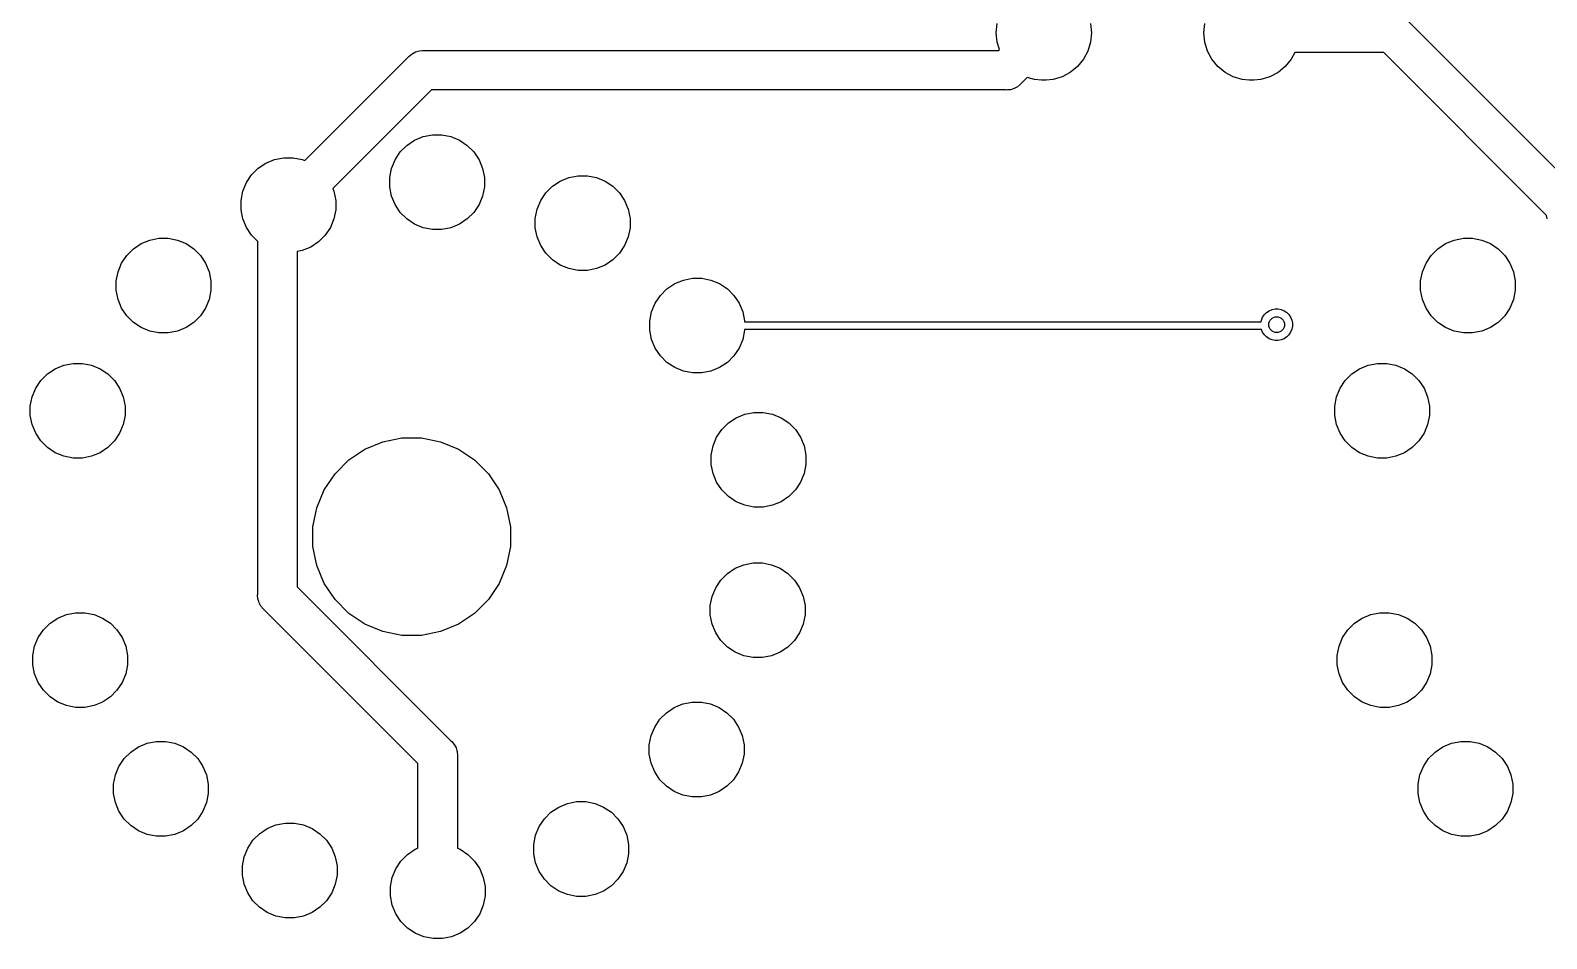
# Model space of a CAD drawing. Extents: x 69 to 174, y -100 to -50.
# Drawn here: x 75.44 to 113.82, y -99.07 to -76.09 of the extents above; entities that cross this region are included whole.
import ezdxf

# ---------------------------------------------------------------- set-up
doc = ezdxf.new("R2010")
doc.units = 0
doc.layers.add('BLACK', color=7, linetype='CONTINUOUS')

msp = doc.modelspace()

# ---------------------------------------------------------------- linework, layer by layer
at = {"layer": 'BLACK', "linetype": 'CONTINUOUS'}
for p, q in [((99.8862, -76.1492), (99.9094, -75.914)), ((102.275, -75.914), (102.298, -76.1492)), ((105.144, -76.1492), (105.167, -75.914)), ((110.274, -75.813), (114.131, -79.67)), ((99.9094, -76.3844), (99.8862, -76.1492)), ((99.9653, -76.5688), (99.9094, -76.3844)), ((102.275, -76.3844), (102.206, -76.6106)), ((102.298, -76.1492), (102.275, -76.3844)), ((105.167, -76.3844), (105.144, -76.1492)), ((105.236, -76.6106), (105.167, -76.3844)), ((82.3859, -79.3832), (85.0101, -76.759)), ((85.0101, -76.759), (85.0257, -76.7399)), ((85.0257, -76.7399), (85.1019, -76.6775)), ((85.1019, -76.6775), (85.1887, -76.631)), ((85.1887, -76.631), (85.283, -76.6024)), ((85.283, -76.6024), (85.3564, -76.5952)), ((85.3564, -76.5952), (85.381, -76.5928)), ((85.3564, -76.5952), (85.3564, -76.5952)), ((85.381, -76.5928), (85.4055, -76.5952)), ((85.4055, -76.5952), (99.9389, -76.5952)), ((99.9389, -76.5952), (99.9653, -76.5688)), ((102.206, -76.6106), (102.095, -76.8191)), ((105.347, -76.8191), (105.236, -76.6106)), ((107.443, -76.6492), (107.352, -76.8191)), ((109.696, -76.6492), (107.443, -76.6492)), ((113.819, -80.7719), (109.696, -76.6492)), ((101.762, -77.1518), (101.553, -77.2632)), ((101.945, -77.0018), (101.762, -77.1518)), ((102.095, -76.8191), (101.945, -77.0018)), ((105.497, -77.0018), (105.347, -76.8191)), ((105.68, -77.1518), (105.497, -77.0018)), ((105.888, -77.2632), (105.68, -77.1518)), ((107.02, -77.1518), (106.811, -77.2632)), ((107.202, -77.0018), (107.02, -77.1518)), ((107.352, -76.8191), (107.202, -77.0018)), ((100.425, -77.5129), (100.338, -77.5594)), ((100.501, -77.4505), (100.425, -77.5129)), ((100.517, -77.4314), (100.501, -77.4505)), ((100.672, -77.2759), (100.517, -77.4314)), ((100.857, -77.3318), (100.672, -77.2759)), ((101.033, -77.3492), (100.857, -77.3318)), ((101.151, -77.3492), (101.033, -77.3492)), ((101.327, -77.3318), (101.151, -77.3492)), ((101.553, -77.2632), (101.327, -77.3318)), ((106.115, -77.3318), (105.888, -77.2632)), ((106.291, -77.3492), (106.115, -77.3318)), ((106.409, -77.3492), (106.291, -77.3492)), ((106.585, -77.3318), (106.409, -77.3492)), ((106.811, -77.2632), (106.585, -77.3318)), ((85.5881, -77.5952), (83.093, -80.0903)), ((100.121, -77.5952), (85.5881, -77.5952)), ((100.146, -77.5976), (100.121, -77.5952)), ((100.171, -77.5952), (100.146, -77.5976)), ((100.244, -77.588), (100.171, -77.5952)), ((100.338, -77.5594), (100.244, -77.588)), ((84.8014, -79.1645), (84.9684, -78.9975)), ((84.9684, -78.9975), (85.1647, -78.8663)), ((85.1647, -78.8663), (85.3829, -78.7759)), ((85.3829, -78.7759), (85.6145, -78.7298)), ((85.6145, -78.7298), (85.8507, -78.7298)), ((85.8507, -78.7298), (86.0823, -78.7759)), ((86.0823, -78.7759), (86.3005, -78.8663)), ((86.3005, -78.8663), (86.4969, -78.9975)), ((86.4969, -78.9975), (86.6639, -79.1645)), ((81.2041, -79.5766), (81.4005, -79.4454)), ((81.4005, -79.4454), (81.6186, -79.355)), ((81.6186, -79.355), (81.8503, -79.309)), ((81.8503, -79.309), (82.0864, -79.309)), ((82.0864, -79.309), (82.318, -79.355)), ((82.318, -79.355), (82.3859, -79.3832)), ((84.5798, -79.579), (84.6702, -79.3608)), ((84.6702, -79.3608), (84.8014, -79.1645)), ((86.6639, -79.1645), (86.7951, -79.3608)), ((86.7951, -79.3608), (86.8854, -79.579)), ((80.9059, -79.94), (81.0371, -79.7436)), ((81.0371, -79.7436), (81.2041, -79.5766)), ((84.5337, -79.8106), (84.5798, -79.579)), ((84.5337, -80.0468), (84.5337, -79.8106)), ((86.8854, -79.579), (86.9315, -79.8106)), ((86.9315, -79.8106), (86.9315, -80.0468)), ((88.8503, -79.9001), (89.0685, -79.8097)), ((89.0685, -79.8097), (89.3001, -79.7636)), ((89.3001, -79.7636), (89.5362, -79.7636)), ((89.5362, -79.7636), (89.7679, -79.8097)), ((89.7679, -79.8097), (89.986, -79.9001)), ((80.7695, -80.3898), (80.8155, -80.1581)), ((80.8155, -80.1581), (80.9059, -79.94)), ((83.093, -80.0903), (83.1211, -80.1581)), ((83.1211, -80.1581), (83.1672, -80.3898)), ((84.5798, -80.2784), (84.5337, -80.0468)), ((86.9315, -80.0468), (86.8854, -80.2784)), ((88.3557, -80.3946), (88.4869, -80.1983)), ((88.4869, -80.1983), (88.6539, -80.0313)), ((88.6539, -80.0313), (88.8503, -79.9001)), ((89.986, -79.9001), (90.1824, -80.0313)), ((90.1824, -80.0313), (90.3494, -80.1983)), ((90.3494, -80.1983), (90.4806, -80.3946)), ((80.7695, -80.6259), (80.7695, -80.3898)), ((83.1672, -80.3898), (83.1672, -80.6259)), ((84.6702, -80.4966), (84.5798, -80.2784)), ((84.8014, -80.693), (84.6702, -80.4966)), ((86.7951, -80.4966), (86.6639, -80.693)), ((86.8854, -80.2784), (86.7951, -80.4966)), ((88.2654, -80.6128), (88.3557, -80.3946)), ((90.4806, -80.3946), (90.571, -80.6128)), ((80.8155, -80.8575), (80.7695, -80.6259)), ((80.9059, -81.0757), (80.8155, -80.8575)), ((83.1211, -80.8575), (83.0308, -81.0757)), ((83.1672, -80.6259), (83.1211, -80.8575)), ((84.9684, -80.86), (84.8014, -80.693)), ((85.1647, -80.9912), (84.9684, -80.86)), ((85.3829, -81.0815), (85.1647, -80.9912)), ((86.3005, -80.9912), (86.0823, -81.0815)), ((86.4969, -80.86), (86.3005, -80.9912)), ((86.6639, -80.693), (86.4969, -80.86)), ((88.2193, -80.8444), (88.2654, -80.6128)), ((88.2193, -81.0806), (88.2193, -80.8444)), ((90.571, -80.6128), (90.617, -80.8444)), ((90.617, -80.8444), (90.617, -81.0806)), ((113.836, -80.8575), (113.819, -80.7719)), ((78.4589, -81.3921), (78.6905, -81.346)), ((78.6905, -81.346), (78.9267, -81.346)), ((78.9267, -81.346), (79.1583, -81.3921)), ((81.0371, -81.2721), (80.9059, -81.0757)), ((81.1906, -81.4256), (81.0371, -81.2721)), ((82.8996, -81.2721), (82.7326, -81.4391)), ((83.0308, -81.0757), (82.8996, -81.2721)), ((85.6145, -81.1276), (85.3829, -81.0815)), ((85.8507, -81.1276), (85.6145, -81.1276)), ((86.0823, -81.0815), (85.8507, -81.1276)), ((88.2654, -81.3122), (88.2193, -81.0806)), ((88.3557, -81.5304), (88.2654, -81.3122)), ((90.571, -81.3122), (90.4806, -81.5304)), ((90.617, -81.0806), (90.571, -81.3122)), ((111.479, -81.3921), (111.711, -81.346)), ((111.711, -81.346), (111.947, -81.346)), ((111.947, -81.346), (112.178, -81.3921)), ((77.8773, -81.7807), (78.0443, -81.6137)), ((78.0443, -81.6137), (78.2407, -81.4825)), ((78.2407, -81.4825), (78.4589, -81.3921)), ((79.1583, -81.3921), (79.3765, -81.4825)), ((79.3765, -81.4825), (79.5728, -81.6137)), ((79.5728, -81.6137), (79.7398, -81.7807)), ((81.1906, -90.3529), (81.1906, -81.4256)), ((82.318, -81.6606), (82.1906, -81.686)), ((82.1906, -81.686), (82.1906, -90.1703)), ((82.5362, -81.5703), (82.318, -81.6606)), ((82.7326, -81.4391), (82.5362, -81.5703)), ((88.4869, -81.7267), (88.3557, -81.5304)), ((88.6539, -81.8937), (88.4869, -81.7267)), ((90.3494, -81.7267), (90.1824, -81.8937)), ((90.4806, -81.5304), (90.3494, -81.7267)), ((110.897, -81.7807), (111.064, -81.6137)), ((111.064, -81.6137), (111.261, -81.4825)), ((111.261, -81.4825), (111.479, -81.3921)), ((112.178, -81.3921), (112.396, -81.4825)), ((112.396, -81.4825), (112.593, -81.6137)), ((112.593, -81.6137), (112.76, -81.7807)), ((77.6558, -82.1952), (77.7461, -81.977)), ((77.7461, -81.977), (77.8773, -81.7807)), ((79.7398, -81.7807), (79.871, -81.977)), ((79.871, -81.977), (79.9614, -82.1952)), ((88.8503, -82.0249), (88.6539, -81.8937)), ((89.0685, -82.1153), (88.8503, -82.0249)), ((89.3001, -82.1614), (89.0685, -82.1153)), ((89.7679, -82.1153), (89.5362, -82.1614)), ((89.986, -82.0249), (89.7679, -82.1153)), ((90.1824, -81.8937), (89.986, -82.0249)), ((110.676, -82.1952), (110.766, -81.977)), ((110.766, -81.977), (110.897, -81.7807)), ((112.76, -81.7807), (112.891, -81.977)), ((112.891, -81.977), (112.981, -82.1952)), ((77.6097, -82.4268), (77.6558, -82.1952)), ((77.6097, -82.663), (77.6097, -82.4268)), ((79.9614, -82.1952), (80.0075, -82.4268)), ((80.0075, -82.4268), (80.0075, -82.663)), ((89.5362, -82.1614), (89.3001, -82.1614)), ((91.5521, -82.6271), (91.7484, -82.4959)), ((91.7484, -82.4959), (91.9666, -82.4056)), ((91.9666, -82.4056), (92.1982, -82.3595)), ((92.1982, -82.3595), (92.4344, -82.3595)), ((92.4344, -82.3595), (92.666, -82.4056)), ((92.666, -82.4056), (92.8842, -82.4959)), ((92.8842, -82.4959), (93.0805, -82.6271)), ((110.63, -82.4268), (110.676, -82.1952)), ((110.63, -82.663), (110.63, -82.4268)), ((112.981, -82.1952), (113.027, -82.4268)), ((113.027, -82.4268), (113.027, -82.663)), ((77.6558, -82.8946), (77.6097, -82.663)), ((77.7461, -83.1128), (77.6558, -82.8946)), ((79.9614, -82.8946), (79.871, -83.1128)), ((80.0075, -82.663), (79.9614, -82.8946)), ((91.2539, -82.9905), (91.3851, -82.7941)), ((91.3851, -82.7941), (91.5521, -82.6271)), ((93.0805, -82.6271), (93.2475, -82.7941)), ((93.2475, -82.7941), (93.3787, -82.9905)), ((110.676, -82.8946), (110.63, -82.663)), ((110.766, -83.1128), (110.676, -82.8946)), ((112.981, -82.8946), (112.891, -83.1128)), ((113.027, -82.663), (112.981, -82.8946)), ((77.8773, -83.3092), (77.7461, -83.1128)), ((79.871, -83.1128), (79.7398, -83.3092)), ((91.1174, -83.4403), (91.1635, -83.2087)), ((91.1635, -83.2087), (91.2539, -82.9905)), ((93.3787, -82.9905), (93.4691, -83.2087)), ((93.4691, -83.2087), (93.5152, -83.4403)), ((106.63, -83.345), (106.674, -83.2795)), ((106.674, -83.2795), (106.73, -83.2237)), ((106.73, -83.2237), (106.795, -83.18)), ((106.795, -83.18), (106.868, -83.1498)), ((106.868, -83.1498), (106.945, -83.1344)), ((106.945, -83.1344), (107.024, -83.1344)), ((107.024, -83.1344), (107.101, -83.1498)), ((107.101, -83.1498), (107.174, -83.18)), ((107.174, -83.18), (107.24, -83.2237)), ((107.24, -83.2237), (107.295, -83.2795)), ((107.295, -83.2795), (107.339, -83.345)), ((110.897, -83.3092), (110.766, -83.1128)), ((112.891, -83.1128), (112.76, -83.3092)), ((78.0443, -83.4762), (77.8773, -83.3092)), ((78.2407, -83.6074), (78.0443, -83.4762)), ((78.4589, -83.6977), (78.2407, -83.6074)), ((79.3765, -83.6074), (79.1583, -83.6977)), ((79.5728, -83.4762), (79.3765, -83.6074)), ((79.7398, -83.3092), (79.5728, -83.4762)), ((91.1174, -83.6765), (91.1174, -83.4403)), ((91.1635, -83.9081), (91.1174, -83.6765)), ((93.5152, -83.6765), (93.4691, -83.9081)), ((93.5152, -83.4403), (93.5152, -83.4584)), ((93.5152, -83.4584), (106.592, -83.4584)), ((106.603, -83.6584), (93.5152, -83.6584)), ((93.5152, -83.6584), (93.5152, -83.6765)), ((106.592, -83.4584), (106.6, -83.4178)), ((106.6, -83.4178), (106.63, -83.345)), ((106.63, -83.7239), (106.603, -83.6584)), ((107.339, -83.345), (107.369, -83.4178)), ((107.369, -83.6511), (107.339, -83.7239)), ((107.369, -83.4178), (107.385, -83.495)), ((107.385, -83.5738), (107.369, -83.6511)), ((107.385, -83.495), (107.385, -83.5738)), ((111.064, -83.4762), (110.897, -83.3092)), ((111.261, -83.6074), (111.064, -83.4762)), ((111.479, -83.6977), (111.261, -83.6074)), ((112.396, -83.6074), (112.178, -83.6977)), ((112.593, -83.4762), (112.396, -83.6074)), ((112.76, -83.3092), (112.593, -83.4762)), ((78.6905, -83.7438), (78.4589, -83.6977)), ((78.9267, -83.7438), (78.6905, -83.7438)), ((79.1583, -83.6977), (78.9267, -83.7438)), ((91.2539, -84.1263), (91.1635, -83.9081)), ((93.4691, -83.9081), (93.3787, -84.1263)), ((106.674, -83.7894), (106.63, -83.7239)), ((106.73, -83.8451), (106.674, -83.7894)), ((106.795, -83.8889), (106.73, -83.8451)), ((106.868, -83.9191), (106.795, -83.8889)), ((106.945, -83.9344), (106.868, -83.9191)), ((107.024, -83.9344), (106.945, -83.9344)), ((107.101, -83.9191), (107.024, -83.9344)), ((107.174, -83.8889), (107.101, -83.9191)), ((107.24, -83.8451), (107.174, -83.8889)), ((107.295, -83.7894), (107.24, -83.8451)), ((107.339, -83.7239), (107.295, -83.7894)), ((111.711, -83.7438), (111.479, -83.6977)), ((111.947, -83.7438), (111.711, -83.7438)), ((112.178, -83.6977), (111.947, -83.7438)), ((91.3851, -84.3226), (91.2539, -84.1263)), ((91.5521, -84.4896), (91.3851, -84.3226)), ((93.2475, -84.3226), (93.0805, -84.4896)), ((93.3787, -84.1263), (93.2475, -84.3226)), ((75.7031, -84.9481), (75.8701, -84.7811)), ((75.8701, -84.7811), (76.0665, -84.6499)), ((76.0665, -84.6499), (76.2846, -84.5595)), ((76.2846, -84.5595), (76.5163, -84.5134)), ((76.5163, -84.5134), (76.7524, -84.5134)), ((76.7524, -84.5134), (76.984, -84.5595)), ((76.984, -84.5595), (77.2022, -84.6499)), ((77.2022, -84.6499), (77.3986, -84.7811)), ((77.3986, -84.7811), (77.5656, -84.9481)), ((91.7484, -84.6208), (91.5521, -84.4896)), ((91.9666, -84.7112), (91.7484, -84.6208)), ((92.1982, -84.7573), (91.9666, -84.7112)), ((92.4344, -84.7573), (92.1982, -84.7573)), ((92.666, -84.7112), (92.4344, -84.7573)), ((92.8842, -84.6208), (92.666, -84.7112)), ((93.0805, -84.4896), (92.8842, -84.6208)), ((108.723, -84.9481), (108.89, -84.7811)), ((108.89, -84.7811), (109.086, -84.6499)), ((109.086, -84.6499), (109.305, -84.5595)), ((109.305, -84.5595), (109.536, -84.5134)), ((109.536, -84.5134), (109.772, -84.5134)), ((109.772, -84.5134), (110.004, -84.5595)), ((110.004, -84.5595), (110.222, -84.6499)), ((110.222, -84.6499), (110.419, -84.7811)), ((110.419, -84.7811), (110.586, -84.9481)), ((75.4815, -85.3626), (75.5719, -85.1444)), ((75.5719, -85.1444), (75.7031, -84.9481)), ((77.5656, -84.9481), (77.6968, -85.1444)), ((77.6968, -85.1444), (77.7871, -85.3626)), ((108.502, -85.3626), (108.592, -85.1444)), ((108.592, -85.1444), (108.723, -84.9481)), ((110.586, -84.9481), (110.717, -85.1444)), ((110.717, -85.1444), (110.807, -85.3626)), ((75.4355, -85.5942), (75.4815, -85.3626)), ((75.4355, -85.8304), (75.4355, -85.5942)), ((77.7871, -85.3626), (77.8332, -85.5942)), ((77.8332, -85.5942), (77.8332, -85.8304)), ((108.455, -85.5942), (108.502, -85.3626)), ((108.455, -85.8304), (108.455, -85.5942)), ((110.807, -85.3626), (110.853, -85.5942)), ((110.853, -85.5942), (110.853, -85.8304)), ((75.4815, -86.062), (75.4355, -85.8304)), ((77.8332, -85.8304), (77.7871, -86.062)), ((93.1065, -86.0206), (93.3029, -85.8894)), ((93.3029, -85.8894), (93.5211, -85.799)), ((93.5211, -85.799), (93.7527, -85.7529)), ((93.7527, -85.7529), (93.9889, -85.7529)), ((93.9889, -85.7529), (94.2205, -85.799)), ((94.2205, -85.799), (94.4387, -85.8894)), ((94.4387, -85.8894), (94.635, -86.0206)), ((108.502, -86.062), (108.455, -85.8304)), ((110.853, -85.8304), (110.807, -86.062)), ((75.5719, -86.2802), (75.4815, -86.062)), ((75.7031, -86.4765), (75.5719, -86.2802)), ((77.6968, -86.2802), (77.5656, -86.4765)), ((77.7871, -86.062), (77.6968, -86.2802)), ((92.8083, -86.3839), (92.9395, -86.1876)), ((92.9395, -86.1876), (93.1065, -86.0206)), ((94.635, -86.0206), (94.802, -86.1876)), ((94.802, -86.1876), (94.9332, -86.3839)), ((108.592, -86.2802), (108.502, -86.062)), ((108.723, -86.4765), (108.592, -86.2802)), ((110.717, -86.2802), (110.586, -86.4765)), ((110.807, -86.062), (110.717, -86.2802)), ((75.8701, -86.6435), (75.7031, -86.4765)), ((76.0665, -86.7747), (75.8701, -86.6435)), ((77.3986, -86.6435), (77.2022, -86.7747)), ((77.5656, -86.4765), (77.3986, -86.6435)), ((83.4968, -86.9586), (83.9061, -86.6851)), ((83.9061, -86.6851), (84.361, -86.4967)), ((84.361, -86.4967), (84.8438, -86.4006)), ((84.8438, -86.4006), (85.3362, -86.4006)), ((85.3362, -86.4006), (85.819, -86.4967)), ((85.819, -86.4967), (86.2739, -86.6851)), ((86.2739, -86.6851), (86.6832, -86.9586)), ((92.6719, -86.8337), (92.718, -86.6021)), ((92.718, -86.6021), (92.8083, -86.3839)), ((94.9332, -86.3839), (95.0236, -86.6021)), ((95.0236, -86.6021), (95.0697, -86.8337)), ((108.89, -86.6435), (108.723, -86.4765)), ((109.086, -86.7747), (108.89, -86.6435)), ((110.419, -86.6435), (110.222, -86.7747)), ((110.586, -86.4765), (110.419, -86.6435)), ((76.2846, -86.8651), (76.0665, -86.7747)), ((76.5163, -86.9112), (76.2846, -86.8651)), ((76.7524, -86.9112), (76.5163, -86.9112)), ((76.984, -86.8651), (76.7524, -86.9112)), ((77.2022, -86.7747), (76.984, -86.8651)), ((83.1486, -87.3068), (83.4968, -86.9586)), ((86.6832, -86.9586), (87.0314, -87.3068)), ((92.6719, -87.0699), (92.6719, -86.8337)), ((92.718, -87.3015), (92.6719, -87.0699)), ((95.0697, -87.0699), (95.0236, -87.3015)), ((95.0697, -86.8337), (95.0697, -87.0699)), ((109.305, -86.8651), (109.086, -86.7747)), ((109.536, -86.9112), (109.305, -86.8651)), ((109.772, -86.9112), (109.536, -86.9112)), ((110.004, -86.8651), (109.772, -86.9112)), ((110.222, -86.7747), (110.004, -86.8651)), ((82.8751, -87.7161), (83.1486, -87.3068)), ((87.0314, -87.3068), (87.3049, -87.7161)), ((92.8083, -87.5197), (92.718, -87.3015)), ((95.0236, -87.3015), (94.9332, -87.5197)), ((82.6867, -88.171), (82.8751, -87.7161)), ((87.3049, -87.7161), (87.4933, -88.171)), ((92.9395, -87.7161), (92.8083, -87.5197)), ((93.1065, -87.8831), (92.9395, -87.7161)), ((93.3029, -88.0143), (93.1065, -87.8831)), ((94.635, -87.8831), (94.4387, -88.0143)), ((94.802, -87.7161), (94.635, -87.8831)), ((94.9332, -87.5197), (94.802, -87.7161)), ((82.5906, -88.6538), (82.6867, -88.171)), ((87.4933, -88.171), (87.5894, -88.6538)), ((93.5211, -88.1046), (93.3029, -88.0143)), ((93.7527, -88.1507), (93.5211, -88.1046)), ((93.9889, -88.1507), (93.7527, -88.1507)), ((94.2205, -88.1046), (93.9889, -88.1507)), ((94.4387, -88.0143), (94.2205, -88.1046)), ((82.5906, -89.1462), (82.5906, -88.6538)), ((87.5894, -88.6538), (87.5894, -89.1462)), ((82.6867, -89.629), (82.5906, -89.1462)), ((87.5894, -89.1462), (87.4933, -89.629)), ((82.8751, -90.0839), (82.6867, -89.629)), ((87.4933, -89.629), (87.3049, -90.0839)), ((93.0837, -89.8306), (93.28, -89.6994)), ((93.28, -89.6994), (93.4982, -89.609)), ((93.4982, -89.609), (93.7298, -89.5629)), ((93.7298, -89.5629), (93.966, -89.5629)), ((93.966, -89.5629), (94.1976, -89.609)), ((94.1976, -89.609), (94.4158, -89.6994)), ((94.4158, -89.6994), (94.6122, -89.8306)), ((82.1906, -90.1703), (86.084, -94.0637)), ((83.1486, -90.4932), (82.8751, -90.0839)), ((87.3049, -90.0839), (87.0314, -90.4932)), ((92.6951, -90.4121), (92.7855, -90.1939)), ((92.7855, -90.1939), (92.9167, -89.9976)), ((92.9167, -89.9976), (93.0837, -89.8306)), ((94.6122, -89.8306), (94.7792, -89.9976)), ((94.7792, -89.9976), (94.9104, -90.1939)), ((94.9104, -90.1939), (95.0007, -90.4121)), ((81.1882, -90.3774), (81.1906, -90.3529)), ((81.1979, -90.4755), (81.1882, -90.3774)), ((81.2169, -90.5381), (81.1979, -90.4755)), ((81.2265, -90.5697), (81.2169, -90.5381)), ((81.2729, -90.6566), (81.2265, -90.5697)), ((83.4968, -90.8414), (83.1486, -90.4932)), ((87.0314, -90.4932), (86.6832, -90.8414)), ((92.649, -90.6437), (92.6951, -90.4121)), ((95.0007, -90.4121), (95.0468, -90.6437)), ((75.9336, -91.0904), (76.13, -90.9592)), ((76.13, -90.9592), (76.3481, -90.8689)), ((76.3481, -90.8689), (76.5798, -90.8228)), ((76.5798, -90.8228), (76.8159, -90.8228)), ((76.8159, -90.8228), (77.0475, -90.8689)), ((77.0475, -90.8689), (77.2657, -90.9592)), ((77.2657, -90.9592), (77.4621, -91.0904)), ((81.3354, -90.7327), (81.2729, -90.6566)), ((81.3545, -90.7484), (81.3354, -90.7327)), ((85.2479, -94.6418), (81.3545, -90.7484)), ((83.9061, -91.1149), (83.4968, -90.8414)), ((86.6832, -90.8414), (86.2739, -91.1149)), ((92.649, -90.8799), (92.649, -90.6437)), ((92.6951, -91.1115), (92.649, -90.8799)), ((95.0468, -90.8799), (95.0007, -91.1115)), ((95.0468, -90.6437), (95.0468, -90.8799)), ((108.954, -91.0904), (109.15, -90.9592)), ((109.15, -90.9592), (109.368, -90.8689)), ((109.368, -90.8689), (109.6, -90.8228)), ((109.6, -90.8228), (109.836, -90.8228)), ((109.836, -90.8228), (110.068, -90.8689)), ((110.068, -90.8689), (110.286, -90.9592)), ((110.286, -90.9592), (110.482, -91.0904)), ((75.6354, -91.4538), (75.7666, -91.2574)), ((75.7666, -91.2574), (75.9336, -91.0904)), ((77.4621, -91.0904), (77.6291, -91.2574)), ((77.6291, -91.2574), (77.7603, -91.4538)), ((84.361, -91.3033), (83.9061, -91.1149)), ((84.8438, -91.3994), (84.361, -91.3033)), ((85.819, -91.3033), (85.3362, -91.3994)), ((86.2739, -91.1149), (85.819, -91.3033)), ((92.7855, -91.3297), (92.6951, -91.1115)), ((92.9167, -91.5261), (92.7855, -91.3297)), ((94.9104, -91.3297), (94.7792, -91.5261)), ((95.0007, -91.1115), (94.9104, -91.3297)), ((108.655, -91.4538), (108.787, -91.2574)), ((108.787, -91.2574), (108.954, -91.0904)), ((110.482, -91.0904), (110.649, -91.2574)), ((110.649, -91.2574), (110.78, -91.4538)), ((75.499, -91.9036), (75.545, -91.672)), ((75.545, -91.672), (75.6354, -91.4538)), ((77.7603, -91.4538), (77.8506, -91.672)), ((77.8506, -91.672), (77.8967, -91.9036)), ((85.3362, -91.3994), (84.8438, -91.3994)), ((93.0837, -91.6931), (92.9167, -91.5261)), ((93.28, -91.8243), (93.0837, -91.6931)), ((94.6122, -91.6931), (94.4158, -91.8243)), ((94.7792, -91.5261), (94.6122, -91.6931)), ((108.519, -91.9036), (108.565, -91.672)), ((108.565, -91.672), (108.655, -91.4538)), ((110.78, -91.4538), (110.871, -91.672)), ((110.871, -91.672), (110.917, -91.9036)), ((75.499, -92.1397), (75.499, -91.9036)), ((77.8967, -91.9036), (77.8967, -92.1397)), ((93.4982, -91.9146), (93.28, -91.8243)), ((93.7298, -91.9607), (93.4982, -91.9146)), ((93.966, -91.9607), (93.7298, -91.9607)), ((94.1976, -91.9146), (93.966, -91.9607)), ((94.4158, -91.8243), (94.1976, -91.9146)), ((108.519, -92.1397), (108.519, -91.9036)), ((110.917, -91.9036), (110.917, -92.1397)), ((75.545, -92.3714), (75.499, -92.1397)), ((75.6354, -92.5895), (75.545, -92.3714)), ((77.8506, -92.3714), (77.7603, -92.5895)), ((77.8967, -92.1397), (77.8506, -92.3714)), ((108.565, -92.3714), (108.519, -92.1397)), ((108.655, -92.5895), (108.565, -92.3714)), ((110.871, -92.3714), (110.78, -92.5895)), ((110.917, -92.1397), (110.871, -92.3714)), ((75.7666, -92.7859), (75.6354, -92.5895)), ((75.9336, -92.9529), (75.7666, -92.7859)), ((77.6291, -92.7859), (77.4621, -92.9529)), ((77.7603, -92.5895), (77.6291, -92.7859)), ((108.787, -92.7859), (108.655, -92.5895)), ((108.954, -92.9529), (108.787, -92.7859)), ((110.649, -92.7859), (110.482, -92.9529)), ((110.78, -92.5895), (110.649, -92.7859)), ((76.13, -93.0841), (75.9336, -92.9529)), ((76.3481, -93.1745), (76.13, -93.0841)), ((76.5798, -93.2205), (76.3481, -93.1745)), ((76.8159, -93.2205), (76.5798, -93.2205)), ((77.0475, -93.1745), (76.8159, -93.2205)), ((77.2657, -93.0841), (77.0475, -93.1745)), ((77.4621, -92.9529), (77.2657, -93.0841)), ((91.5394, -93.3536), (91.7357, -93.2224)), ((91.7357, -93.2224), (91.9539, -93.132)), ((91.9539, -93.132), (92.1855, -93.0859)), ((92.1855, -93.0859), (92.4217, -93.0859)), ((92.4217, -93.0859), (92.6533, -93.132)), ((92.6533, -93.132), (92.8715, -93.2224)), ((92.8715, -93.2224), (93.0678, -93.3536)), ((109.15, -93.0841), (108.954, -92.9529)), ((109.368, -93.1745), (109.15, -93.0841)), ((109.6, -93.2205), (109.368, -93.1745)), ((109.836, -93.2205), (109.6, -93.2205)), ((110.068, -93.1745), (109.836, -93.2205)), ((110.286, -93.0841), (110.068, -93.1745)), ((110.482, -92.9529), (110.286, -93.0841)), ((91.2412, -93.7169), (91.3724, -93.5206)), ((91.3724, -93.5206), (91.5394, -93.3536)), ((93.0678, -93.3536), (93.2348, -93.5206)), ((93.2348, -93.5206), (93.366, -93.7169)), ((91.1047, -94.1667), (91.1508, -93.9351)), ((91.1508, -93.9351), (91.2412, -93.7169)), ((93.366, -93.7169), (93.4564, -93.9351)), ((93.4564, -93.9351), (93.5025, -94.1667)), ((77.8113, -94.5162), (77.9783, -94.3492)), ((77.9783, -94.3492), (78.1747, -94.218)), ((78.1747, -94.218), (78.3928, -94.1277)), ((78.3928, -94.1277), (78.6245, -94.0816)), ((78.6245, -94.0816), (78.8606, -94.0816)), ((78.8606, -94.0816), (79.0922, -94.1277)), ((79.0922, -94.1277), (79.3104, -94.218)), ((79.3104, -94.218), (79.5068, -94.3492)), ((79.5068, -94.3492), (79.6738, -94.5162)), ((86.084, -94.0637), (86.1031, -94.0794)), ((86.1031, -94.0794), (86.1656, -94.1555)), ((86.1656, -94.1555), (86.212, -94.2424)), ((86.212, -94.2424), (86.2319, -94.308)), ((86.2319, -94.308), (86.2406, -94.3366)), ((86.2406, -94.3366), (86.2503, -94.4347)), ((91.1047, -94.4029), (91.1047, -94.1667)), ((91.1508, -94.6345), (91.1047, -94.4029)), ((93.5025, -94.4029), (93.4564, -94.6345)), ((93.5025, -94.1667), (93.5025, -94.4029)), ((110.831, -94.5162), (110.998, -94.3492)), ((110.998, -94.3492), (111.195, -94.218)), ((111.195, -94.218), (111.413, -94.1277)), ((111.413, -94.1277), (111.644, -94.0816)), ((111.644, -94.0816), (111.881, -94.0816)), ((111.881, -94.0816), (112.112, -94.1277)), ((112.112, -94.1277), (112.33, -94.218)), ((112.33, -94.218), (112.527, -94.3492)), ((112.527, -94.3492), (112.694, -94.5162)), ((77.5897, -94.9308), (77.6801, -94.7126)), ((77.6801, -94.7126), (77.8113, -94.5162)), ((79.6738, -94.5162), (79.805, -94.7126)), ((79.805, -94.7126), (79.8953, -94.9308)), ((85.2479, -96.7833), (85.2479, -94.6418)), ((86.2503, -94.4347), (86.2479, -94.4592)), ((86.2479, -94.4592), (86.2479, -96.7833)), ((91.2412, -94.8527), (91.1508, -94.6345)), ((93.4564, -94.6345), (93.366, -94.8527)), ((110.61, -94.9308), (110.7, -94.7126)), ((110.7, -94.7126), (110.831, -94.5162)), ((112.694, -94.5162), (112.825, -94.7126)), ((112.825, -94.7126), (112.915, -94.9308)), ((77.5437, -95.1624), (77.5897, -94.9308)), ((77.5437, -95.3986), (77.5437, -95.1624)), ((79.8953, -94.9308), (79.9414, -95.1624)), ((79.9414, -95.1624), (79.9414, -95.3986)), ((91.3724, -95.049), (91.2412, -94.8527)), ((91.5394, -95.216), (91.3724, -95.049)), ((93.2348, -95.049), (93.0678, -95.216)), ((93.366, -94.8527), (93.2348, -95.049)), ((110.564, -95.1624), (110.61, -94.9308)), ((110.564, -95.3986), (110.564, -95.1624)), ((112.915, -94.9308), (112.961, -95.1624)), ((112.961, -95.1624), (112.961, -95.3986)), ((77.5897, -95.6302), (77.5437, -95.3986)), ((79.9414, -95.3986), (79.8953, -95.6302)), ((91.7357, -95.3472), (91.5394, -95.216)), ((91.9539, -95.4376), (91.7357, -95.3472)), ((92.1855, -95.4837), (91.9539, -95.4376)), ((92.4217, -95.4837), (92.1855, -95.4837)), ((92.6533, -95.4376), (92.4217, -95.4837)), ((92.8715, -95.3472), (92.6533, -95.4376)), ((93.0678, -95.216), (92.8715, -95.3472)), ((110.61, -95.6302), (110.564, -95.3986)), ((112.961, -95.3986), (112.915, -95.6302)), ((77.6801, -95.8484), (77.5897, -95.6302)), ((77.8113, -96.0447), (77.6801, -95.8484)), ((79.805, -95.8484), (79.6738, -96.0447)), ((79.8953, -95.6302), (79.805, -95.8484)), ((88.4488, -96.0402), (88.6158, -95.8732)), ((88.6158, -95.8732), (88.8122, -95.742)), ((88.8122, -95.742), (89.0304, -95.6517)), ((89.0304, -95.6517), (89.262, -95.6056)), ((89.262, -95.6056), (89.4981, -95.6056)), ((89.4981, -95.6056), (89.7298, -95.6517)), ((89.7298, -95.6517), (89.9479, -95.742)), ((89.9479, -95.742), (90.1443, -95.8732)), ((90.1443, -95.8732), (90.3113, -96.0402)), ((110.7, -95.8484), (110.61, -95.6302)), ((110.831, -96.0447), (110.7, -95.8484)), ((112.825, -95.8484), (112.694, -96.0447)), ((112.915, -95.6302), (112.825, -95.8484)), ((77.9783, -96.2117), (77.8113, -96.0447)), ((78.1747, -96.3429), (77.9783, -96.2117)), ((78.3928, -96.4333), (78.1747, -96.3429)), ((79.3104, -96.3429), (79.0922, -96.4333)), ((79.5068, -96.2117), (79.3104, -96.3429)), ((79.6738, -96.0447), (79.5068, -96.2117)), ((81.2371, -96.4168), (81.4335, -96.2856)), ((81.4335, -96.2856), (81.6517, -96.1952)), ((81.6517, -96.1952), (81.8833, -96.1492)), ((81.8833, -96.1492), (82.1194, -96.1492)), ((82.1194, -96.1492), (82.3511, -96.1952)), ((82.3511, -96.1952), (82.5692, -96.2856)), ((82.5692, -96.2856), (82.7656, -96.4168)), ((88.2273, -96.4548), (88.3176, -96.2366)), ((88.3176, -96.2366), (88.4488, -96.0402)), ((90.3113, -96.0402), (90.4425, -96.2366)), ((90.4425, -96.2366), (90.5329, -96.4548)), ((110.998, -96.2117), (110.831, -96.0447)), ((111.195, -96.3429), (110.998, -96.2117)), ((111.413, -96.4333), (111.195, -96.3429)), ((112.33, -96.3429), (112.112, -96.4333)), ((112.527, -96.2117), (112.33, -96.3429)), ((112.694, -96.0447), (112.527, -96.2117)), ((78.6245, -96.4794), (78.3928, -96.4333)), ((78.8606, -96.4794), (78.6245, -96.4794)), ((79.0922, -96.4333), (78.8606, -96.4794)), ((80.9389, -96.7802), (81.0701, -96.5838)), ((81.0701, -96.5838), (81.2371, -96.4168)), ((82.7656, -96.4168), (82.9326, -96.5838)), ((82.9326, -96.5838), (83.0638, -96.7802)), ((88.1812, -96.6864), (88.2273, -96.4548)), ((88.1812, -96.9226), (88.1812, -96.6864)), ((90.5329, -96.4548), (90.5789, -96.6864)), ((90.5789, -96.6864), (90.5789, -96.9226)), ((111.644, -96.4794), (111.413, -96.4333)), ((111.881, -96.4794), (111.644, -96.4794)), ((112.112, -96.4333), (111.881, -96.4794)), ((80.8025, -97.23), (80.8486, -96.9983)), ((80.8486, -96.9983), (80.9389, -96.7802)), ((83.0638, -96.7802), (83.1542, -96.9983)), ((83.1542, -96.9983), (83.2002, -97.23)), ((84.6854, -97.3059), (84.8166, -97.1096)), ((84.8166, -97.1096), (84.9836, -96.9426)), ((84.9836, -96.9426), (85.18, -96.8114)), ((85.18, -96.8114), (85.2479, -96.7833)), ((86.2479, -96.7833), (86.3157, -96.8114)), ((86.3157, -96.8114), (86.5121, -96.9426)), ((86.5121, -96.9426), (86.6791, -97.1096)), ((86.6791, -97.1096), (86.8103, -97.3059)), ((88.2273, -97.1542), (88.1812, -96.9226)), ((90.5789, -96.9226), (90.5329, -97.1542)), ((80.8025, -97.4661), (80.8025, -97.23)), ((80.8486, -97.6977), (80.8025, -97.4661)), ((83.2002, -97.4661), (83.1542, -97.6977)), ((83.2002, -97.23), (83.2002, -97.4661)), ((84.5951, -97.5241), (84.6854, -97.3059)), ((86.8103, -97.3059), (86.9007, -97.5241)), ((88.3176, -97.3724), (88.2273, -97.1542)), ((88.4488, -97.5687), (88.3176, -97.3724)), ((90.4425, -97.3724), (90.3113, -97.5687)), ((90.5329, -97.1542), (90.4425, -97.3724)), ((80.9389, -97.9159), (80.8486, -97.6977)), ((83.1542, -97.6977), (83.0638, -97.9159)), ((84.549, -97.7557), (84.5951, -97.5241)), ((84.549, -97.9919), (84.549, -97.7557)), ((86.9007, -97.5241), (86.9467, -97.7557)), ((86.9467, -97.7557), (86.9467, -97.9919)), ((88.6158, -97.7357), (88.4488, -97.5687)), ((88.8122, -97.8669), (88.6158, -97.7357)), ((89.0304, -97.9573), (88.8122, -97.8669)), ((89.9479, -97.8669), (89.7298, -97.9573)), ((90.1443, -97.7357), (89.9479, -97.8669)), ((90.3113, -97.5687), (90.1443, -97.7357)), ((81.0701, -98.1123), (80.9389, -97.9159)), ((81.2371, -98.2793), (81.0701, -98.1123)), ((82.9326, -98.1123), (82.7656, -98.2793)), ((83.0638, -97.9159), (82.9326, -98.1123)), ((84.5951, -98.2235), (84.549, -97.9919)), ((84.6854, -98.4417), (84.5951, -98.2235)), ((86.9007, -98.2235), (86.8103, -98.4417)), ((86.9467, -97.9919), (86.9007, -98.2235)), ((89.262, -98.0034), (89.0304, -97.9573)), ((89.4981, -98.0034), (89.262, -98.0034)), ((89.7298, -97.9573), (89.4981, -98.0034)), ((81.4335, -98.4105), (81.2371, -98.2793)), ((81.6517, -98.5008), (81.4335, -98.4105)), ((81.8833, -98.5469), (81.6517, -98.5008)), ((82.1194, -98.5469), (81.8833, -98.5469)), ((82.3511, -98.5008), (82.1194, -98.5469)), ((82.5692, -98.4105), (82.3511, -98.5008)), ((82.7656, -98.2793), (82.5692, -98.4105)), ((84.8166, -98.6381), (84.6854, -98.4417)), ((84.9836, -98.8051), (84.8166, -98.6381)), ((86.6791, -98.6381), (86.5121, -98.8051)), ((86.8103, -98.4417), (86.6791, -98.6381)), ((85.18, -98.9363), (84.9836, -98.8051)), ((85.3982, -99.0266), (85.18, -98.9363)), ((85.6298, -99.0727), (85.3982, -99.0266)), ((86.0976, -99.0266), (85.8659, -99.0727)), ((86.3157, -98.9363), (86.0976, -99.0266)), ((86.5121, -98.8051), (86.3157, -98.9363)), ((85.8659, -99.0727), (85.6298, -99.0727))]:
    msp.add_line(p, q, dxfattribs=at)
at = {"layer": 'BLACK'}
msp.add_circle((106.985, -83.5344), 0.2, dxfattribs=at)

doc.saveas('drawing.dxf')
